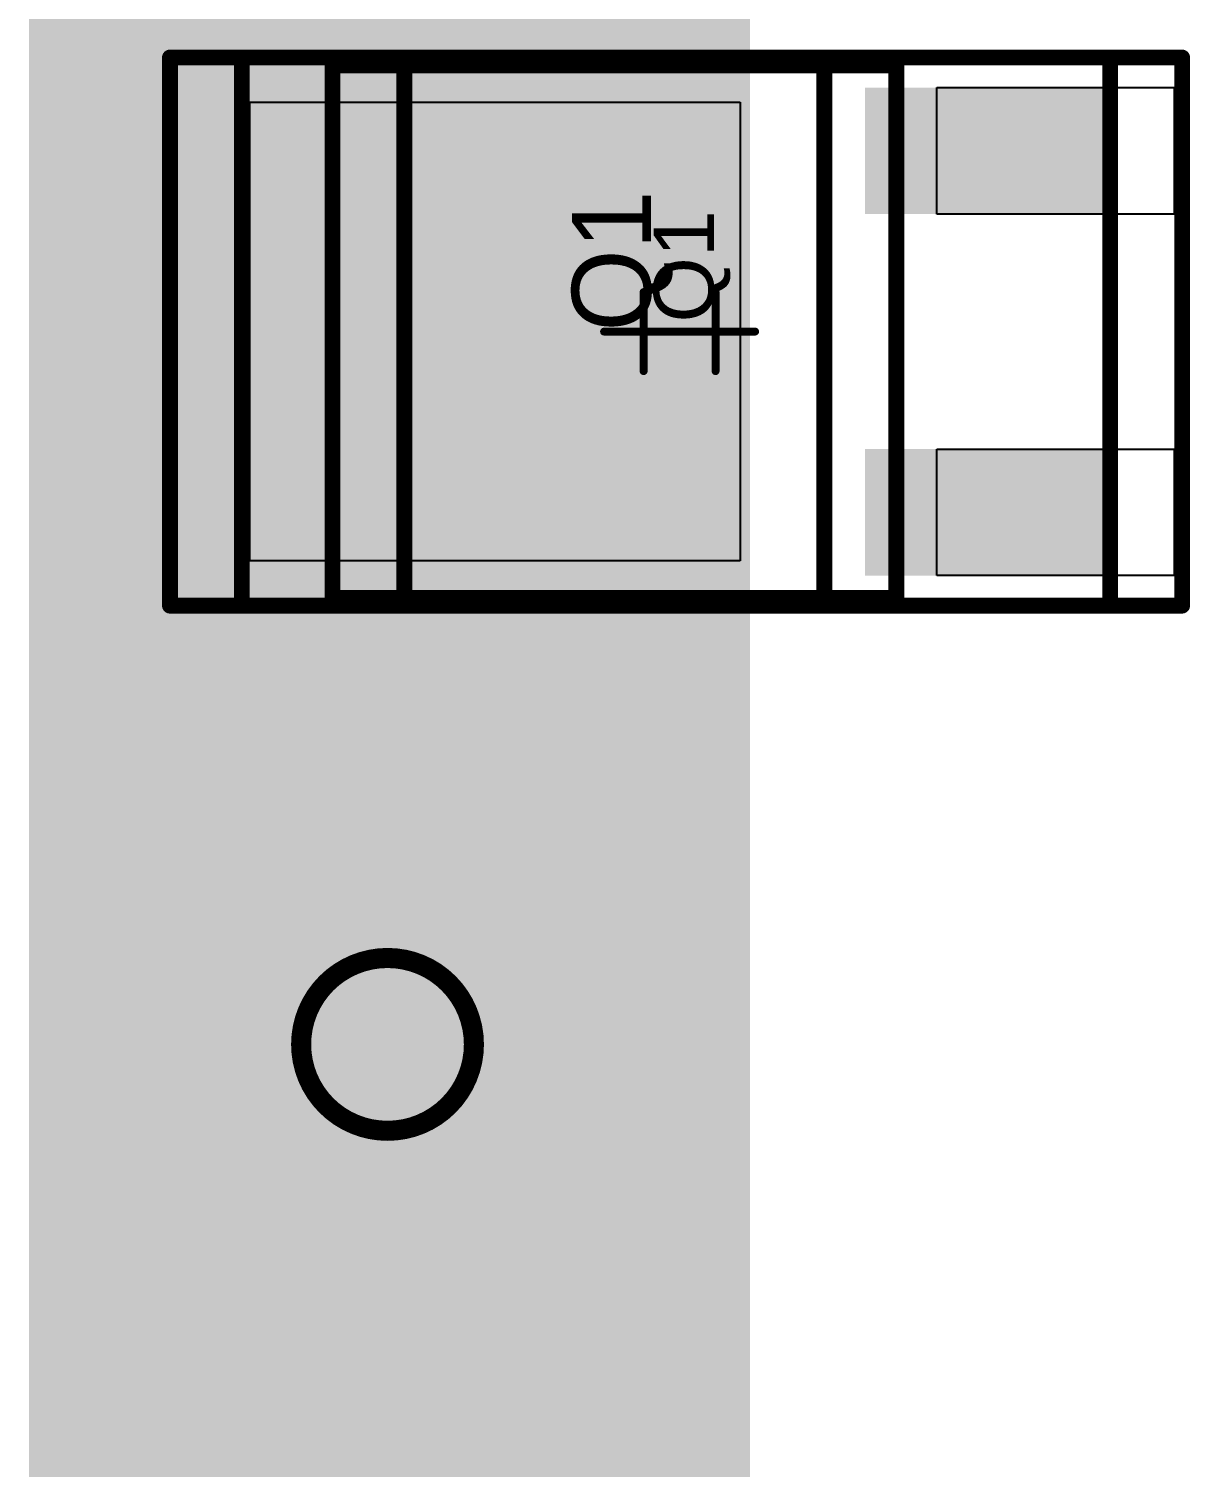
# Model space of a CAD drawing. Header units: millimetres. Extents: x 54 to 247, y 53 to 195.
# Drawn here: x 74.88 to 89.56, y 130.86 to 149.17 of the extents above; entities that cross this region are included whole.
import ezdxf

# ---------------------------------------------------------------- set-up
doc = ezdxf.new("R2010")
doc.units = ezdxf.units.MM
for name, color, linetype in [('BottomSolder', 6, 'Continuous'), ('Mechanical1', 6, 'Continuous'), ('Mechanical10', 56, 'Continuous'), ('Mechanical12', 56, 'Continuous'), ('Mechanical15', 56, 'Continuous'), ('Mechanical4', 56, 'Continuous'), ('Mechanical6', 56, 'Continuous'), ('Mechanical7', 56, 'Continuous'), ('Mechanical8', 56, 'Continuous'), ('MultiLayer', 9, 'Continuous'), ('PadHoleLayer', 156, 'Continuous'), ('TopOverlay', 2, 'Continuous'), ('TopPaste', 8, 'Continuous'), ('TopSolder', 216, 'Continuous')]:
    doc.layers.add(name, color=color, linetype=linetype)
doc.styles.add('Arial', font='arial.ttf', dxfattribs={"height": 0.2})

# ---------------------------------------------------------------- blocks, each defined once
blk = doc.blocks.new('O__S_____________369C_MFG_280')
at = {"layer": 'TopPaste'}
for points in [[(-2.9, 5.89), (2.9, 5.89), (2.9, -0.31), (-2.9, -0.31)], [(-3.085, -2.8), (-1.485, -2.8), (-1.485, -5.8), (-3.085, -5.8)], [(1.485, -2.8), (3.085, -2.8), (3.085, -5.8), (1.485, -5.8)]]:
    blk.add_hatch(color=8, dxfattribs=at).paths.add_polyline_path(points)
at = {"layer": 'TopSolder'}
for points in [[(-2.9, 5.89), (2.9, 5.89), (2.9, -0.31), (-2.9, -0.31)], [(-3.085, -2.8), (-1.485, -2.8), (-1.485, -5.8), (-3.085, -5.8)], [(1.485, -2.8), (3.085, -2.8), (3.085, -5.8), (1.485, -5.8)]]:
    blk.add_hatch(color=216, dxfattribs=at).paths.add_polyline_path(points)
at = {"layer": 'Mechanical10', "const_width": 0.2}
for points in [[(-3.465, 5.99), (-3.465, -5.9)], [(-3.465, 5.99), (3.465, 5.99)], [(3.465, 5.99), (3.465, -5.9)], [(-3.465, -5.9), (3.465, -5.9)]]:
    blk.add_lwpolyline(points, dxfattribs=at)
at = {"layer": 'Mechanical10', "const_width": 0.1}
for points in [[(-3.515, 5.99, 1), (-3.415, 5.99, 1)], [(-3.515, 5.99, 1), (-3.415, 5.99, 1)], [(3.415, 5.99, 1), (3.515, 5.99, 1)], [(3.415, 5.99, 1), (3.515, 5.99, 1)], [(-3.515, -5.9, 1), (-3.415, -5.9, 1)], [(-3.515, -5.9, 1), (-3.415, -5.9, 1)], [(3.415, -5.9, 1), (3.515, -5.9, 1)], [(3.415, -5.9, 1), (3.515, -5.9, 1)]]:
    blk.add_lwpolyline(points, format="xyb", close=True, dxfattribs=at)
at = {"layer": 'Mechanical12', "const_width": 0.2}
for points in [[(-3.365, 3.935), (-3.365, -2.285)], [(-3.365, 3.935), (3.365, 3.935)], [(3.365, 3.935), (3.365, -2.285)], [(-3.365, -2.285), (3.365, -2.285)]]:
    blk.add_lwpolyline(points, dxfattribs=at)
at = {"layer": 'Mechanical12', "const_width": 0.1}
for points in [[(-3.415, 3.935, 1), (-3.315, 3.935, 1)], [(-3.415, 3.935, 1), (-3.315, 3.935, 1)], [(3.315, 3.935, 1), (3.415, 3.935, 1)], [(3.315, 3.935, 1), (3.415, 3.935, 1)], [(-3.415, -2.285, 1), (-3.315, -2.285, 1)], [(-3.415, -2.285, 1), (-3.315, -2.285, 1)], [(3.315, -2.285, 1), (3.415, -2.285, 1)], [(3.315, -2.285, 1), (3.415, -2.285, 1)]]:
    blk.add_lwpolyline(points, format="xyb", close=True, dxfattribs=at)
at = {"layer": 'Mechanical15'}
for points, const_width in [([(-3.465, 5.99), (-3.465, -5.9)], 0.2), ([(-3.465, 5.99), (3.465, 5.99)], 0.2), ([(3.465, 5.99), (3.465, -5.9)], 0.2), ([(0, 0.5), (0, -0.5)], 0.1), ([(-0.5, 0), (0.5, 0)], 0.1), ([(-3.465, -5.9), (3.465, -5.9)], 0.2)]:
    blk.add_lwpolyline(points, dxfattribs=dict(at, const_width=const_width))
for points, const_width in [([(-3.515, 5.99, 1), (-3.415, 5.99, 1)], 0.1), ([(-3.515, 5.99, 1), (-3.415, 5.99, 1)], 0.1), ([(3.415, 5.99, 1), (3.515, 5.99, 1)], 0.1), ([(3.415, 5.99, 1), (3.515, 5.99, 1)], 0.1), ([(-0.025, 0.5, 1), (0.025, 0.5, 1)], 0.05), ([(-0.525, 0, 1), (-0.475, 0, 1)], 0.05), ([(0.475, 0, 1), (0.525, 0, 1)], 0.05), ([(-0.025, -0.5, 1), (0.025, -0.5, 1)], 0.05), ([(-3.515, -5.9, 1), (-3.415, -5.9, 1)], 0.1), ([(-3.515, -5.9, 1), (-3.415, -5.9, 1)], 0.1), ([(3.415, -5.9, 1), (3.515, -5.9, 1)], 0.1), ([(3.415, -5.9, 1), (3.515, -5.9, 1)], 0.1)]:
    blk.add_lwpolyline(points, format="xyb", close=True, dxfattribs=dict(at, const_width=const_width))
at = {"layer": 'TopOverlay', "const_width": 0.2}
for points in [[(-3.365, 3.935), (-3.365, -2.285)], [(-3.365, 3.935), (-3.275, 3.935)], [(3.275, 3.935), (3.365, 3.935)], [(3.365, 3.935), (3.365, -2.285)], [(-3.365, -2.285), (3.365, -2.285)]]:
    blk.add_lwpolyline(points, dxfattribs=at)
at = {"layer": 'TopOverlay', "const_width": 0.1}
for points in [[(-3.415, 3.935, 1), (-3.315, 3.935, 1)], [(-3.415, 3.935, 1), (-3.315, 3.935, 1)], [(-3.325, 3.935, 1), (-3.225, 3.935, 1)], [(3.225, 3.935, 1), (3.325, 3.935, 1)], [(3.315, 3.935, 1), (3.415, 3.935, 1)], [(3.315, 3.935, 1), (3.415, 3.935, 1)], [(-3.415, -2.285, 1), (-3.315, -2.285, 1)], [(-3.415, -2.285, 1), (-3.315, -2.285, 1)], [(3.315, -2.285, 1), (3.415, -2.285, 1)], [(3.315, -2.285, 1), (3.415, -2.285, 1)]]:
    blk.add_lwpolyline(points, format="xyb", close=True, dxfattribs=at)
at = {"layer": 'Mechanical10'}
blk.add_text('Q1', height=1, dxfattribs=at).set_placement((0, -0.093))

msp = doc.modelspace()

# ---------------------------------------------------------------- hatches: boundary and pattern name
at = {"layer": 'BottomSolder'}
msp.add_hatch(color=6, dxfattribs=at).paths.add_polyline_path([(74.93, 130.912), (83.998, 130.912), (83.998, 160.194), (74.93, 160.194)])
at = {"layer": 'Mechanical4'}
h = msp.add_hatch(color=56, dxfattribs=at)
edge = h.paths.add_edge_path()
edge.add_arc((77.572, 148.804), 0.05, 0, 360)
h = msp.add_hatch(color=56, dxfattribs=at)
edge = h.paths.add_edge_path()
edge.add_arc((77.572, 148.804), 0.05, 0, 360)
h = msp.add_hatch(color=56, dxfattribs=at)
edge = h.paths.add_edge_path()
edge.add_arc((77.572, 148.804), 0.05, 0, 360)
h = msp.add_hatch(color=56, dxfattribs=at)
edge = h.paths.add_edge_path()
edge.add_arc((77.572, 148.804), 0.05, 0, 360)
h = msp.add_hatch(color=56, dxfattribs=at)
edge = h.paths.add_edge_path()
edge.add_arc((89.462, 148.804), 0.05, 0, 360)
h = msp.add_hatch(color=56, dxfattribs=at)
edge = h.paths.add_edge_path()
edge.add_arc((89.462, 148.804), 0.05, 0, 360)
h = msp.add_hatch(color=56, dxfattribs=at)
edge = h.paths.add_edge_path()
edge.add_arc((89.462, 148.804), 0.05, 0, 360)
h = msp.add_hatch(color=56, dxfattribs=at)
edge = h.paths.add_edge_path()
edge.add_arc((89.462, 148.804), 0.05, 0, 360)
h = msp.add_hatch(color=56, dxfattribs=at)
edge = h.paths.add_edge_path()
edge.add_arc((77.572, 141.874), 0.05, 0, 360)
h = msp.add_hatch(color=56, dxfattribs=at)
edge = h.paths.add_edge_path()
edge.add_arc((77.572, 141.874), 0.05, 0, 360)
h = msp.add_hatch(color=56, dxfattribs=at)
edge = h.paths.add_edge_path()
edge.add_arc((77.572, 141.874), 0.05, 0, 360)
h = msp.add_hatch(color=56, dxfattribs=at)
edge = h.paths.add_edge_path()
edge.add_arc((77.572, 141.874), 0.05, 0, 360)
h = msp.add_hatch(color=56, dxfattribs=at)
edge = h.paths.add_edge_path()
edge.add_arc((89.462, 141.874), 0.05, 0, 360)
h = msp.add_hatch(color=56, dxfattribs=at)
edge = h.paths.add_edge_path()
edge.add_arc((89.462, 141.874), 0.05, 0, 360)
h = msp.add_hatch(color=56, dxfattribs=at)
edge = h.paths.add_edge_path()
edge.add_arc((89.462, 141.874), 0.05, 0, 360)
h = msp.add_hatch(color=56, dxfattribs=at)
edge = h.paths.add_edge_path()
edge.add_arc((89.462, 141.874), 0.05, 0, 360)
at = {"layer": 'Mechanical6'}
h = msp.add_hatch(color=56, dxfattribs=at)
edge = h.paths.add_edge_path()
edge.add_arc((79.627, 148.704), 0.05, 0, 360)
h = msp.add_hatch(color=56, dxfattribs=at)
edge = h.paths.add_edge_path()
edge.add_arc((79.627, 148.704), 0.05, 0, 360)
h = msp.add_hatch(color=56, dxfattribs=at)
edge = h.paths.add_edge_path()
edge.add_arc((79.627, 148.614), 0.05, 0, 360)
h = msp.add_hatch(color=56, dxfattribs=at)
edge = h.paths.add_edge_path()
edge.add_arc((85.847, 148.704), 0.05, 0, 360)
h = msp.add_hatch(color=56, dxfattribs=at)
edge = h.paths.add_edge_path()
edge.add_arc((85.847, 148.704), 0.05, 0, 360)
h = msp.add_hatch(color=56, dxfattribs=at)
edge = h.paths.add_edge_path()
edge.add_arc((79.627, 142.064), 0.05, 0, 360)
h = msp.add_hatch(color=56, dxfattribs=at)
edge = h.paths.add_edge_path()
edge.add_arc((79.627, 141.974), 0.05, 0, 360)
h = msp.add_hatch(color=56, dxfattribs=at)
edge = h.paths.add_edge_path()
edge.add_arc((79.627, 141.974), 0.05, 0, 360)
h = msp.add_hatch(color=56, dxfattribs=at)
edge = h.paths.add_edge_path()
edge.add_arc((85.847, 141.974), 0.05, 0, 360)
h = msp.add_hatch(color=56, dxfattribs=at)
edge = h.paths.add_edge_path()
edge.add_arc((85.847, 141.974), 0.05, 0, 360)
at = {"layer": 'Mechanical8'}
h = msp.add_hatch(color=56, dxfattribs=at)
edge = h.paths.add_edge_path()
edge.add_arc((79.627, 148.704), 0.05, 0, 360)
h = msp.add_hatch(color=56, dxfattribs=at)
edge = h.paths.add_edge_path()
edge.add_arc((79.627, 148.704), 0.05, 0, 360)
h = msp.add_hatch(color=56, dxfattribs=at)
edge = h.paths.add_edge_path()
edge.add_arc((85.847, 148.704), 0.05, 0, 360)
h = msp.add_hatch(color=56, dxfattribs=at)
edge = h.paths.add_edge_path()
edge.add_arc((85.847, 148.704), 0.05, 0, 360)
h = msp.add_hatch(color=56, dxfattribs=at)
edge = h.paths.add_edge_path()
edge.add_arc((79.627, 141.974), 0.05, 0, 360)
h = msp.add_hatch(color=56, dxfattribs=at)
edge = h.paths.add_edge_path()
edge.add_arc((79.627, 141.974), 0.05, 0, 360)
h = msp.add_hatch(color=56, dxfattribs=at)
edge = h.paths.add_edge_path()
edge.add_arc((85.847, 141.974), 0.05, 0, 360)
h = msp.add_hatch(color=56, dxfattribs=at)
edge = h.paths.add_edge_path()
edge.add_arc((85.847, 141.974), 0.05, 0, 360)
at = {"layer": 'PadHoleLayer'}
h = msp.add_hatch(color=156, dxfattribs=at)
edge = h.paths.add_edge_path()
edge.add_arc((77.572, 148.804), 0.05, 0, 360)
h = msp.add_hatch(color=156, dxfattribs=at)
edge = h.paths.add_edge_path()
edge.add_arc((77.572, 148.804), 0.05, 0, 360)
h = msp.add_hatch(color=156, dxfattribs=at)
edge = h.paths.add_edge_path()
edge.add_arc((77.572, 148.804), 0.05, 0, 360)
h = msp.add_hatch(color=156, dxfattribs=at)
edge = h.paths.add_edge_path()
edge.add_arc((77.572, 148.804), 0.05, 0, 360)
h = msp.add_hatch(color=156, dxfattribs=at)
edge = h.paths.add_edge_path()
edge.add_arc((89.462, 148.804), 0.05, 0, 360)
h = msp.add_hatch(color=156, dxfattribs=at)
edge = h.paths.add_edge_path()
edge.add_arc((89.462, 148.804), 0.05, 0, 360)
h = msp.add_hatch(color=156, dxfattribs=at)
edge = h.paths.add_edge_path()
edge.add_arc((89.462, 148.804), 0.05, 0, 360)
h = msp.add_hatch(color=156, dxfattribs=at)
edge = h.paths.add_edge_path()
edge.add_arc((89.462, 148.804), 0.05, 0, 360)
h = msp.add_hatch(color=156, dxfattribs=at)
edge = h.paths.add_edge_path()
edge.add_arc((79.627, 148.704), 0.05, 0, 360)
h = msp.add_hatch(color=156, dxfattribs=at)
edge = h.paths.add_edge_path()
edge.add_arc((79.627, 148.704), 0.05, 0, 360)
h = msp.add_hatch(color=156, dxfattribs=at)
edge = h.paths.add_edge_path()
edge.add_arc((79.627, 148.704), 0.05, 0, 360)
h = msp.add_hatch(color=156, dxfattribs=at)
edge = h.paths.add_edge_path()
edge.add_arc((79.627, 148.704), 0.05, 0, 360)
h = msp.add_hatch(color=156, dxfattribs=at)
edge = h.paths.add_edge_path()
edge.add_arc((79.627, 148.614), 0.05, 0, 360)
h = msp.add_hatch(color=156, dxfattribs=at)
edge = h.paths.add_edge_path()
edge.add_arc((85.847, 148.704), 0.05, 0, 360)
h = msp.add_hatch(color=156, dxfattribs=at)
edge = h.paths.add_edge_path()
edge.add_arc((85.847, 148.704), 0.05, 0, 360)
h = msp.add_hatch(color=156, dxfattribs=at)
edge = h.paths.add_edge_path()
edge.add_arc((85.847, 148.704), 0.05, 0, 360)
h = msp.add_hatch(color=156, dxfattribs=at)
edge = h.paths.add_edge_path()
edge.add_arc((85.847, 148.704), 0.05, 0, 360)
h = msp.add_hatch(color=156, dxfattribs=at)
edge = h.paths.add_edge_path()
edge.add_arc((79.627, 142.064), 0.05, 0, 360)
h = msp.add_hatch(color=156, dxfattribs=at)
edge = h.paths.add_edge_path()
edge.add_arc((77.572, 141.874), 0.05, 0, 360)
h = msp.add_hatch(color=156, dxfattribs=at)
edge = h.paths.add_edge_path()
edge.add_arc((77.572, 141.874), 0.05, 0, 360)
h = msp.add_hatch(color=156, dxfattribs=at)
edge = h.paths.add_edge_path()
edge.add_arc((77.572, 141.874), 0.05, 0, 360)
h = msp.add_hatch(color=156, dxfattribs=at)
edge = h.paths.add_edge_path()
edge.add_arc((77.572, 141.874), 0.05, 0, 360)
h = msp.add_hatch(color=156, dxfattribs=at)
edge = h.paths.add_edge_path()
edge.add_arc((79.627, 141.974), 0.05, 0, 360)
h = msp.add_hatch(color=156, dxfattribs=at)
edge = h.paths.add_edge_path()
edge.add_arc((79.627, 141.974), 0.05, 0, 360)
h = msp.add_hatch(color=156, dxfattribs=at)
edge = h.paths.add_edge_path()
edge.add_arc((79.627, 141.974), 0.05, 0, 360)
h = msp.add_hatch(color=156, dxfattribs=at)
edge = h.paths.add_edge_path()
edge.add_arc((79.627, 141.974), 0.05, 0, 360)
h = msp.add_hatch(color=156, dxfattribs=at)
edge = h.paths.add_edge_path()
edge.add_arc((85.847, 141.974), 0.05, 0, 360)
h = msp.add_hatch(color=156, dxfattribs=at)
edge = h.paths.add_edge_path()
edge.add_arc((85.847, 141.974), 0.05, 0, 360)
h = msp.add_hatch(color=156, dxfattribs=at)
edge = h.paths.add_edge_path()
edge.add_arc((85.847, 141.974), 0.05, 0, 360)
h = msp.add_hatch(color=156, dxfattribs=at)
edge = h.paths.add_edge_path()
edge.add_arc((85.847, 141.974), 0.05, 0, 360)
h = msp.add_hatch(color=156, dxfattribs=at)
edge = h.paths.add_edge_path()
edge.add_arc((89.462, 141.874), 0.05, 0, 360)
h = msp.add_hatch(color=156, dxfattribs=at)
edge = h.paths.add_edge_path()
edge.add_arc((89.462, 141.874), 0.05, 0, 360)
h = msp.add_hatch(color=156, dxfattribs=at)
edge = h.paths.add_edge_path()
edge.add_arc((89.462, 141.874), 0.05, 0, 360)
h = msp.add_hatch(color=156, dxfattribs=at)
edge = h.paths.add_edge_path()
edge.add_arc((89.462, 141.874), 0.05, 0, 360)
at = {"layer": 'TopSolder'}
msp.add_hatch(color=216, dxfattribs=at).paths.add_polyline_path([(74.879, 130.857), (83.998, 130.857), (83.998, 160.194), (74.879, 160.194)])

# ---------------------------------------------------------------- linework, layer by layer
at = {"layer": 'Mechanical1'}
for points, const_width in [([(80.506, 136.327, 1), (78.321, 136.327, 1)], 0.254), ([(78.258, 136.327, 1), (78.385, 136.327, 1)], 0.127), ([(80.443, 136.327, 1), (80.57, 136.327, 1)], 0.127)]:
    msp.add_lwpolyline(points, format="xyb", close=True, dxfattribs=dict(at, const_width=const_width))
at = {"layer": 'Mechanical10'}
for p, q in [((86.362, 148.424), (89.362, 148.424)), ((86.362, 146.824), (86.362, 148.424)), ((89.362, 148.424), (89.362, 146.824)), ((77.672, 148.239), (83.872, 148.239)), ((77.672, 142.439), (77.672, 148.239)), ((83.872, 148.239), (83.872, 142.439)), ((89.362, 146.824), (86.362, 146.824)), ((86.362, 143.854), (89.362, 143.854)), ((86.362, 142.254), (86.362, 143.854)), ((89.362, 143.854), (89.362, 142.254)), ((83.872, 142.439), (77.672, 142.439)), ((89.362, 142.254), (86.362, 142.254))]:
    msp.add_line(p, q, dxfattribs=at)
at = {"layer": 'Mechanical4'}
for points, const_width in [([(77.572, 141.874), (77.572, 148.804)], 0.2), ([(77.572, 148.804), (89.462, 148.804)], 0.2), ([(77.572, 141.874), (77.572, 148.804)], 0.2), ([(77.572, 148.804), (89.462, 148.804)], 0.2), ([(89.462, 141.874), (89.462, 148.804)], 0.2), ([(89.462, 141.874), (89.462, 148.804)], 0.2), ([(83.562, 144.839), (83.562, 145.839)], 0.1), ([(83.062, 145.339), (84.062, 145.339)], 0.1), ([(77.572, 141.874), (89.462, 141.874)], 0.2), ([(77.572, 141.874), (89.462, 141.874)], 0.2)]:
    msp.add_lwpolyline(points, dxfattribs=dict(at, const_width=const_width))
for points, const_width in [([(77.522, 148.804, 1), (77.622, 148.804, 1)], 0.1), ([(77.522, 148.804, 1), (77.622, 148.804, 1)], 0.1), ([(77.522, 148.804, 1), (77.622, 148.804, 1)], 0.1), ([(77.522, 148.804, 1), (77.622, 148.804, 1)], 0.1), ([(89.412, 148.804, 1), (89.512, 148.804, 1)], 0.1), ([(89.412, 148.804, 1), (89.512, 148.804, 1)], 0.1), ([(89.412, 148.804, 1), (89.512, 148.804, 1)], 0.1), ([(89.412, 148.804, 1), (89.512, 148.804, 1)], 0.1), ([(83.537, 145.839, 1), (83.587, 145.839, 1)], 0.05), ([(83.549, 145.864, 1), (83.574, 145.864, 1)], 0.025), ([(83.549, 145.864, 1), (83.574, 145.864, 1)], 0.025), ([(83.549, 145.814, 1), (83.574, 145.814, 1)], 0.025), ([(83.549, 145.814, 1), (83.574, 145.814, 1)], 0.025), ([(83.037, 145.339, 1), (83.087, 145.339, 1)], 0.05), ([(83.049, 145.364, 1), (83.074, 145.364, 1)], 0.025), ([(83.049, 145.364, 1), (83.074, 145.364, 1)], 0.025), ([(84.037, 145.339, 1), (84.087, 145.339, 1)], 0.05), ([(84.049, 145.364, 1), (84.074, 145.364, 1)], 0.025), ([(84.049, 145.364, 1), (84.074, 145.364, 1)], 0.025), ([(83.049, 145.314, 1), (83.074, 145.314, 1)], 0.025), ([(83.049, 145.314, 1), (83.074, 145.314, 1)], 0.025), ([(84.049, 145.314, 1), (84.074, 145.314, 1)], 0.025), ([(84.049, 145.314, 1), (84.074, 145.314, 1)], 0.025), ([(83.537, 144.839, 1), (83.587, 144.839, 1)], 0.05), ([(83.549, 144.864, 1), (83.574, 144.864, 1)], 0.025), ([(83.549, 144.864, 1), (83.574, 144.864, 1)], 0.025), ([(83.549, 144.814, 1), (83.574, 144.814, 1)], 0.025), ([(83.549, 144.814, 1), (83.574, 144.814, 1)], 0.025), ([(77.522, 141.874, 1), (77.622, 141.874, 1)], 0.1), ([(77.522, 141.874, 1), (77.622, 141.874, 1)], 0.1), ([(77.522, 141.874, 1), (77.622, 141.874, 1)], 0.1), ([(77.522, 141.874, 1), (77.622, 141.874, 1)], 0.1), ([(89.412, 141.874, 1), (89.512, 141.874, 1)], 0.1), ([(89.412, 141.874, 1), (89.512, 141.874, 1)], 0.1), ([(89.412, 141.874, 1), (89.512, 141.874, 1)], 0.1), ([(89.412, 141.874, 1), (89.512, 141.874, 1)], 0.1)]:
    msp.add_lwpolyline(points, format="xyb", close=True, dxfattribs=dict(at, const_width=const_width))
at = {"layer": 'Mechanical4', "const_width": 0.05}
for points in [[(83.562, 145.814, -1), (83.562, 145.864)], [(83.562, 145.864, -1), (83.562, 145.814)], [(83.062, 145.314, -1), (83.062, 145.364)], [(83.062, 145.364, -1), (83.062, 145.314)], [(84.062, 145.314, -1), (84.062, 145.364)], [(84.062, 145.364, -1), (84.062, 145.314)], [(83.562, 144.814, -1), (83.562, 144.864)], [(83.562, 144.864, -1), (83.562, 144.814)]]:
    msp.add_lwpolyline(points, format="xyb", dxfattribs=at)
at = {"layer": 'Mechanical6', "const_width": 0.2}
for points in [[(79.627, 148.614), (79.627, 148.704)], [(79.627, 148.704), (85.847, 148.704)], [(85.847, 141.974), (85.847, 148.704)], [(79.627, 141.974), (79.627, 142.064)], [(79.627, 141.974), (85.847, 141.974)]]:
    msp.add_lwpolyline(points, dxfattribs=at)
at = {"layer": 'Mechanical6', "const_width": 0.1}
for points in [[(79.577, 148.704, 1), (79.677, 148.704, 1)], [(79.577, 148.704, 1), (79.677, 148.704, 1)], [(79.577, 148.614, 1), (79.677, 148.614, 1)], [(85.797, 148.704, 1), (85.897, 148.704, 1)], [(85.797, 148.704, 1), (85.897, 148.704, 1)], [(79.577, 142.064, 1), (79.677, 142.064, 1)], [(79.577, 141.974, 1), (79.677, 141.974, 1)], [(79.577, 141.974, 1), (79.677, 141.974, 1)], [(85.797, 141.974, 1), (85.897, 141.974, 1)], [(85.797, 141.974, 1), (85.897, 141.974, 1)]]:
    msp.add_lwpolyline(points, format="xyb", close=True, dxfattribs=at)
at = {"layer": 'Mechanical7', "const_width": 0.0127}
for points in [[(78.886, 137.285), (79.085, 137.367)], [(79.085, 137.367), (79.296, 137.409)], [(79.296, 137.409), (79.403, 137.409)], [(79.403, 137.409), (79.511, 137.409)], [(79.511, 137.409), (79.722, 137.367)], [(79.722, 137.367), (79.921, 137.285)], [(78.555, 137.013), (78.707, 137.165)], [(78.707, 137.165), (78.886, 137.285)], [(79.921, 137.285), (80.1, 137.165)], [(80.1, 137.165), (80.252, 137.013)], [(78.435, 136.834), (78.555, 137.013)], [(80.252, 137.013), (80.372, 136.834)], [(78.353, 136.636), (78.435, 136.834)], [(80.372, 136.834), (80.454, 136.636)], [(78.311, 136.424), (78.353, 136.636)], [(80.454, 136.636), (80.496, 136.424)], [(78.311, 136.317), (78.311, 136.424)], [(80.496, 136.317), (80.496, 136.424)], [(78.311, 136.209), (78.311, 136.317)], [(78.311, 136.209), (78.353, 135.998)], [(80.454, 135.998), (80.496, 136.209)], [(80.496, 136.209), (80.496, 136.317)], [(78.353, 135.998), (78.435, 135.799)], [(80.372, 135.799), (80.454, 135.998)], [(78.435, 135.799), (78.555, 135.62)], [(80.252, 135.62), (80.372, 135.799)], [(78.555, 135.62), (78.707, 135.468)], [(80.1, 135.468), (80.252, 135.62)], [(78.707, 135.468), (78.886, 135.349)], [(78.886, 135.349), (79.085, 135.266)], [(79.722, 135.266), (79.921, 135.349)], [(79.921, 135.349), (80.1, 135.468)], [(79.085, 135.266), (79.296, 135.224)], [(79.296, 135.224), (79.403, 135.224)], [(79.403, 135.224), (79.511, 135.224)], [(79.511, 135.224), (79.722, 135.266)]]:
    msp.add_lwpolyline(points, dxfattribs=at)
at = {"layer": 'Mechanical7', "const_width": 0.00635}
for points in [[(79.082, 137.367, 1), (79.088, 137.367, 1)], [(79.082, 137.367, 1), (79.088, 137.367, 1)], [(79.293, 137.409, 1), (79.299, 137.409, 1)], [(79.293, 137.409, 1), (79.299, 137.409, 1)], [(79.4, 137.409, 1), (79.407, 137.409, 1)], [(79.4, 137.409, 1), (79.407, 137.409, 1)], [(79.508, 137.409, 1), (79.514, 137.409, 1)], [(79.508, 137.409, 1), (79.514, 137.409, 1)], [(79.719, 137.367, 1), (79.725, 137.367, 1)], [(79.719, 137.367, 1), (79.725, 137.367, 1)], [(78.704, 137.165, 1), (78.71, 137.165, 1)], [(78.704, 137.165, 1), (78.71, 137.165, 1)], [(78.883, 137.285, 1), (78.889, 137.285, 1)], [(78.883, 137.285, 1), (78.889, 137.285, 1)], [(79.918, 137.285, 1), (79.924, 137.285, 1)], [(79.918, 137.285, 1), (79.924, 137.285, 1)], [(80.097, 137.165, 1), (80.103, 137.165, 1)], [(80.097, 137.165, 1), (80.103, 137.165, 1)], [(78.552, 137.013, 1), (78.558, 137.013, 1)], [(78.552, 137.013, 1), (78.558, 137.013, 1)], [(80.249, 137.013, 1), (80.255, 137.013, 1)], [(80.249, 137.013, 1), (80.255, 137.013, 1)], [(78.432, 136.834, 1), (78.438, 136.834, 1)], [(78.432, 136.834, 1), (78.438, 136.834, 1)], [(80.368, 136.834, 1), (80.375, 136.834, 1)], [(80.368, 136.834, 1), (80.375, 136.834, 1)], [(78.35, 136.636, 1), (78.356, 136.636, 1)], [(78.35, 136.636, 1), (78.356, 136.636, 1)], [(80.451, 136.636, 1), (80.457, 136.636, 1)], [(80.451, 136.636, 1), (80.457, 136.636, 1)], [(78.308, 136.424, 1), (78.314, 136.424, 1)], [(78.308, 136.424, 1), (78.314, 136.424, 1)], [(80.493, 136.424, 1), (80.499, 136.424, 1)], [(80.493, 136.424, 1), (80.499, 136.424, 1)], [(78.308, 136.317, 1), (78.314, 136.317, 1)], [(78.308, 136.317, 1), (78.314, 136.317, 1)], [(78.308, 136.209, 1), (78.314, 136.209, 1)], [(78.308, 136.209, 1), (78.314, 136.209, 1)], [(80.493, 136.317, 1), (80.499, 136.317, 1)], [(80.493, 136.317, 1), (80.499, 136.317, 1)], [(80.493, 136.209, 1), (80.499, 136.209, 1)], [(80.493, 136.209, 1), (80.499, 136.209, 1)], [(78.35, 135.998, 1), (78.356, 135.998, 1)], [(78.35, 135.998, 1), (78.356, 135.998, 1)], [(80.451, 135.998, 1), (80.457, 135.998, 1)], [(80.451, 135.998, 1), (80.457, 135.998, 1)], [(78.432, 135.799, 1), (78.438, 135.799, 1)], [(78.432, 135.799, 1), (78.438, 135.799, 1)], [(80.368, 135.799, 1), (80.375, 135.799, 1)], [(80.368, 135.799, 1), (80.375, 135.799, 1)], [(78.552, 135.62, 1), (78.558, 135.62, 1)], [(78.552, 135.62, 1), (78.558, 135.62, 1)], [(80.249, 135.62, 1), (80.255, 135.62, 1)], [(80.249, 135.62, 1), (80.255, 135.62, 1)], [(78.704, 135.468, 1), (78.71, 135.468, 1)], [(78.704, 135.468, 1), (78.71, 135.468, 1)], [(78.883, 135.349, 1), (78.889, 135.349, 1)], [(78.883, 135.349, 1), (78.889, 135.349, 1)], [(79.918, 135.349, 1), (79.924, 135.349, 1)], [(79.918, 135.349, 1), (79.924, 135.349, 1)], [(80.097, 135.468, 1), (80.103, 135.468, 1)], [(80.097, 135.468, 1), (80.103, 135.468, 1)], [(79.082, 135.266, 1), (79.088, 135.266, 1)], [(79.082, 135.266, 1), (79.088, 135.266, 1)], [(79.293, 135.224, 1), (79.299, 135.224, 1)], [(79.293, 135.224, 1), (79.299, 135.224, 1)], [(79.4, 135.224, 1), (79.407, 135.224, 1)], [(79.4, 135.224, 1), (79.407, 135.224, 1)], [(79.508, 135.224, 1), (79.514, 135.224, 1)], [(79.508, 135.224, 1), (79.514, 135.224, 1)], [(79.719, 135.266, 1), (79.725, 135.266, 1)], [(79.719, 135.266, 1), (79.725, 135.266, 1)]]:
    msp.add_lwpolyline(points, format="xyb", close=True, dxfattribs=at)
at = {"layer": 'Mechanical8'}
for p, q in [((86.362, 148.424), (89.362, 148.424)), ((86.362, 146.824), (86.362, 148.424)), ((89.362, 148.424), (89.362, 146.824)), ((77.672, 148.239), (83.872, 148.239)), ((77.672, 142.439), (77.672, 148.239)), ((83.872, 148.239), (83.872, 142.439)), ((89.362, 146.824), (86.362, 146.824)), ((86.362, 143.854), (89.362, 143.854)), ((86.362, 142.254), (86.362, 143.854)), ((89.362, 143.854), (89.362, 142.254)), ((83.872, 142.439), (77.672, 142.439)), ((89.362, 142.254), (86.362, 142.254))]:
    msp.add_line(p, q, dxfattribs=at)
at = {"layer": 'Mechanical8', "const_width": 0.2}
for points in [[(79.627, 141.974), (79.627, 148.704)], [(79.627, 148.704), (85.847, 148.704)], [(85.847, 141.974), (85.847, 148.704)], [(79.627, 141.974), (85.847, 141.974)]]:
    msp.add_lwpolyline(points, dxfattribs=at)
at = {"layer": 'Mechanical8', "const_width": 0.1}
for points in [[(79.577, 148.704, 1), (79.677, 148.704, 1)], [(79.577, 148.704, 1), (79.677, 148.704, 1)], [(85.797, 148.704, 1), (85.897, 148.704, 1)], [(85.797, 148.704, 1), (85.897, 148.704, 1)], [(79.577, 141.974, 1), (79.677, 141.974, 1)], [(79.577, 141.974, 1), (79.677, 141.974, 1)], [(85.797, 141.974, 1), (85.897, 141.974, 1)], [(85.797, 141.974, 1), (85.897, 141.974, 1)]]:
    msp.add_lwpolyline(points, format="xyb", close=True, dxfattribs=at)
at = {"layer": 'MultiLayer'}
for p, q in [((79.089, 137.339), (78.89, 137.257)), ((79.3, 137.381), (79.089, 137.339)), ((79.407, 137.381), (79.3, 137.381)), ((79.515, 137.381), (79.407, 137.381)), ((79.726, 137.339), (79.515, 137.381)), ((79.925, 137.257), (79.726, 137.339)), ((78.711, 137.137), (78.559, 136.985)), ((78.89, 137.257), (78.711, 137.137)), ((80.104, 137.137), (79.925, 137.257)), ((80.256, 136.985), (80.104, 137.137)), ((78.559, 136.985), (78.439, 136.806)), ((80.375, 136.806), (80.256, 136.985)), ((78.439, 136.806), (78.357, 136.607)), ((80.458, 136.607), (80.375, 136.806)), ((78.357, 136.607), (78.315, 136.396)), ((80.5, 136.396), (80.458, 136.607)), ((78.315, 136.396), (78.315, 136.288)), ((78.315, 136.288), (78.315, 136.288)), ((78.315, 136.288), (78.315, 136.181)), ((80.5, 136.288), (80.5, 136.396)), ((80.5, 136.181), (80.5, 136.288)), ((78.315, 136.181), (78.357, 135.97)), ((80.458, 135.97), (80.5, 136.181)), ((78.357, 135.97), (78.439, 135.771)), ((80.375, 135.771), (80.458, 135.97)), ((78.439, 135.771), (78.559, 135.592)), ((80.256, 135.592), (80.375, 135.771)), ((78.559, 135.592), (78.711, 135.44)), ((80.104, 135.44), (80.256, 135.592)), ((78.711, 135.44), (78.89, 135.32)), ((78.89, 135.32), (79.089, 135.238)), ((79.726, 135.238), (79.925, 135.32)), ((79.925, 135.32), (80.104, 135.44)), ((79.089, 135.238), (79.3, 135.196)), ((79.3, 135.196), (79.407, 135.196)), ((79.407, 135.196), (79.515, 135.196)), ((79.515, 135.196), (79.726, 135.238))]:
    msp.add_line(p, q, dxfattribs=at)

# ---------------------------------------------------------------- block references
at = {"rotation": 90}
msp.add_blockref('O__S_____________369C_MFG_280', (82.652, 145.339), dxfattribs=at)

# ---------------------------------------------------------------- texts
at = {"layer": 'Mechanical4', "style": 'Arial'}
msp.add_text('Q1', height=0.762, rotation=90, dxfattribs=at).set_placement((83.541, 145.453))

doc.saveas('drawing.dxf')
